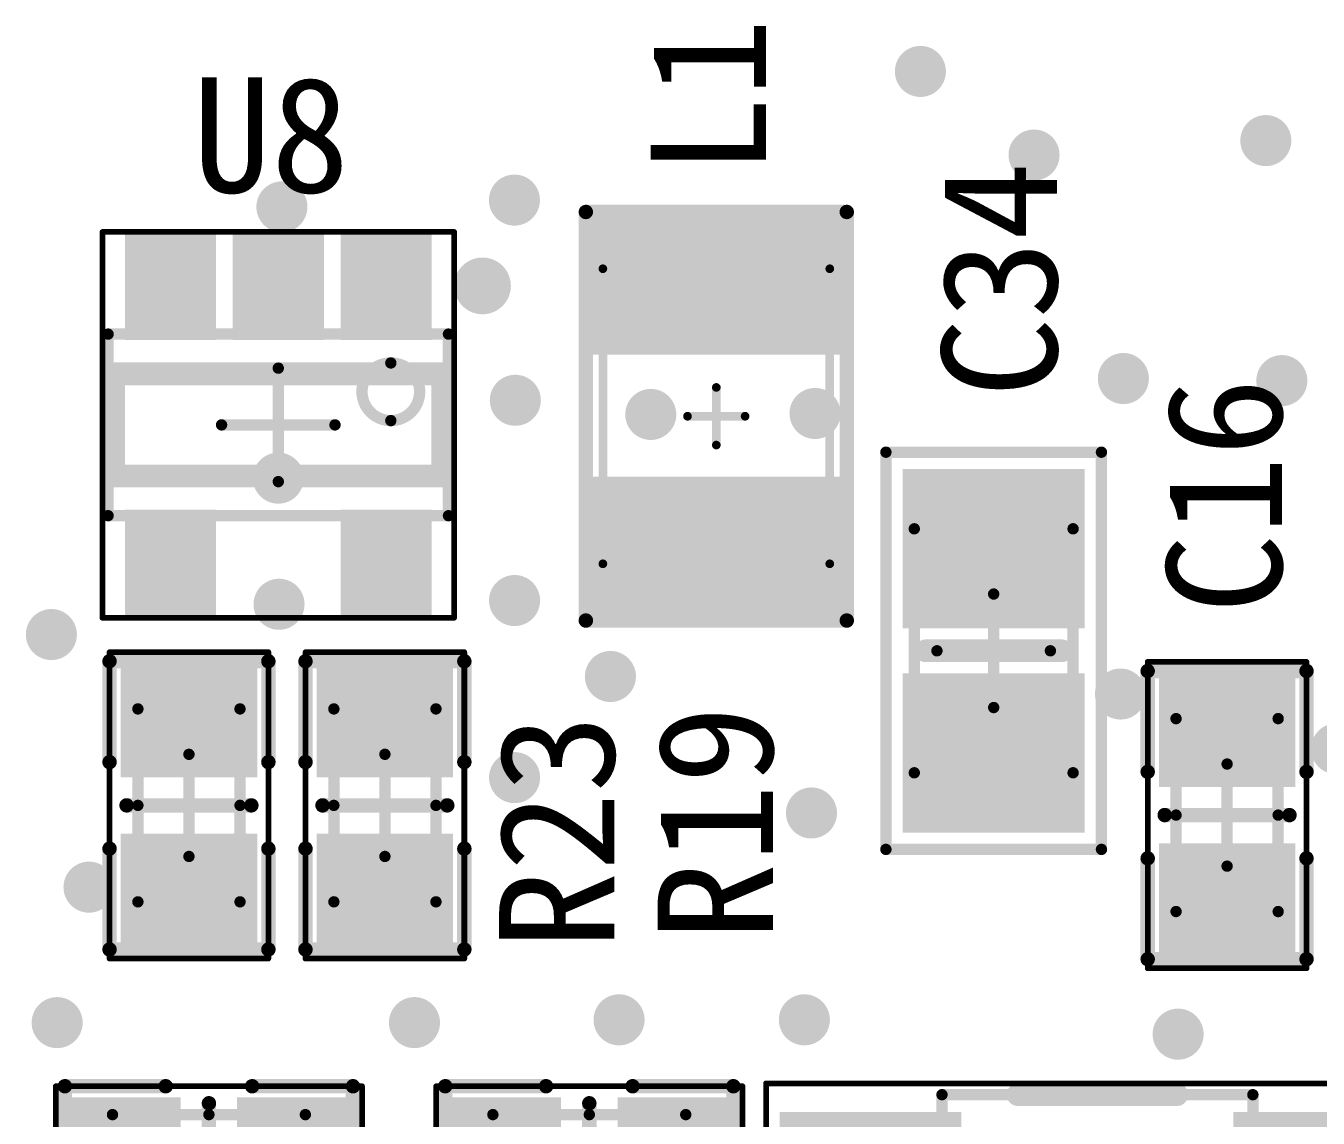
# Model space of a CAD drawing. Extents: x 75 to 173, y 40 to 188.
# Drawn here: x 114.38 to 125.77, y 88.85 to 98.47 of the extents above; entities that cross this region are included whole.
import ezdxf

# ---------------------------------------------------------------- set-up
doc = ezdxf.new("R2010")
doc.units = 0
doc.header["$MEASUREMENT"] = 0
doc.layers.get('0').update_dxf_attribs({"linetype": 'CONTINUOUS'})
for name, color, linetype in [('DRILLDRAWING', 1, 'CONTINUOUS'), ('MECHANICAL13', 56, 'CONTINUOUS'), ('MECHANICAL15', 56, 'CONTINUOUS'), ('MULTILAYER', 9, 'CONTINUOUS'), ('TOPOVERLAY', 2, 'CONTINUOUS'), ('TOPPASTE', 8, 'CONTINUOUS'), ('TOPSOLDER', 216, 'CONTINUOUS')]:
    doc.layers.add(name, color=color, linetype=linetype)

# ---------------------------------------------------------------- blocks, each defined once
blk = doc.blocks.new('SOT_23_5PIN_8')
at = {"layer": 'MECHANICAL13', "const_width": 0.1}
for points in [[(-0.79992, -1.500104), (-0.79992, 1.499918)], [(0.800082, 1.499918), (-0.79992, 1.499918)], [(0.800082, -1.500104), (0.800082, 1.499918)], [(0.800082, -1.500104), (-0.79992, -1.500104)]]:
    blk.add_lwpolyline(points, dxfattribs=at)
at = {"layer": 'MECHANICAL13'}
for points, const_width in [([(-0.824918, 1.499918, 1), (-0.774921, 1.499918, 1)], 0.05), ([(-0.824918, 1.499918, 1), (-0.774921, 1.499918, 1)], 0.05), ([(0.775084, 1.499918, 1), (0.825081, 1.499918, 1)], 0.05), ([(0.775084, 1.499918, 1), (0.825081, 1.499918, 1)], 0.05), ([(-0.03792, 0.991918, 1), (-0.54592, 0.991918, 1)], 0.1), ([(-0.570918, 0.991918, 1), (-0.520921, 0.991918, 1)], 0.05), ([(-0.062918, 0.991918, 1), (-0.012921, 0.991918, 1)], 0.05), ([(-0.824918, -1.500104, 1), (-0.774921, -1.500104, 1)], 0.05), ([(-0.824918, -1.500104, 1), (-0.774921, -1.500104, 1)], 0.05), ([(0.775084, -1.500104, 1), (0.825081, -1.500104, 1)], 0.05), ([(0.775084, -1.500104, 1), (0.825081, -1.500104, 1)], 0.05)]:
    blk.add_lwpolyline(points, format="xyb", close=True, dxfattribs=dict(at, const_width=const_width))
at = {"layer": 'MECHANICAL15'}
for points, const_width in [([(1.700002, 1.549999), (-1.699999, 1.549999)], 0.05), ([(-1.699999, -1.549999), (-1.699999, 1.549999)], 0.05), ([(1.700002, -1.549999), (1.700002, 1.549999)], 0.05), ([(0, -0.499999), (0, 0.500002)], 0.1), ([(0.500002, 0), (-0.499999, 0)], 0.1), ([(1.700002, -1.549999), (-1.699999, -1.549999)], 0.05)]:
    blk.add_lwpolyline(points, dxfattribs=dict(at, const_width=const_width))
for points, const_width in [([(-1.712498, 1.549999, 1), (-1.6875, 1.549999, 1)], 0.024999), ([(-1.712498, 1.549999, 1), (-1.6875, 1.549999, 1)], 0.024999), ([(1.687502, 1.549999, 1), (1.712501, 1.549999, 1)], 0.024999), ([(1.687502, 1.549999, 1), (1.712501, 1.549999, 1)], 0.024999), ([(-0.024999, 0.500002, 1), (0.024999, 0.500002, 1)], 0.05), ([(-0.524998, 0, 1), (-0.475, 0, 1)], 0.05), ([(0.475003, 0, 1), (0.525, 0, 1)], 0.05), ([(-0.024999, -0.499999, 1), (0.024999, -0.499999, 1)], 0.05), ([(-1.712498, -1.549999, 1), (-1.6875, -1.549999, 1)], 0.024999), ([(-1.712498, -1.549999, 1), (-1.6875, -1.549999, 1)], 0.024999), ([(1.687502, -1.549999, 1), (1.712501, -1.549999, 1)], 0.024999), ([(1.687502, -1.549999, 1), (1.712501, -1.549999, 1)], 0.024999)]:
    blk.add_lwpolyline(points, format="xyb", close=True, dxfattribs=dict(at, const_width=const_width))
at = {"layer": 'TOPOVERLAY'}
for points, const_width in [([(-1.099998, 1.800001, 1), (-1.35, 1.800001, 1)], 0.249999), ([(-1.412499, 1.800001, 1), (-1.287501, 1.800001, 1)], 0.124998), ([(-1.162497, 1.800001, 1), (-1.037499, 1.800001, 1)], 0.124998), ([(-0.499999, 1.45, 1), (-0.399999, 1.45, 1)], 0.1), ([(-0.499999, 1.45, 1), (-0.399999, 1.45, 1)], 0.1), ([(0.400002, 1.45, 1), (0.500002, 1.45, 1)], 0.1), ([(0.400002, 1.45, 1), (0.500002, 1.45, 1)], 0.1), ([(-0.499999, -1.45, 1), (-0.399999, -1.45, 1)], 0.1), ([(-0.499999, -1.45, 1), (-0.399999, -1.45, 1)], 0.1), ([(0.400002, -1.45, 1), (0.500002, -1.45, 1)], 0.1), ([(0.400002, -1.45, 1), (0.500002, -1.45, 1)], 0.1)]:
    blk.add_lwpolyline(points, format="xyb", close=True, dxfattribs=dict(at, const_width=const_width))
at = {"layer": 'TOPOVERLAY', "const_width": 0.2}
for points in [[(-0.449999, -1.45), (-0.449999, 1.45)], [(0.450002, 1.45), (-0.449999, 1.45)], [(0.450002, -1.45), (0.450002, 1.45)], [(0.450002, -1.45), (-0.449999, -1.45)]]:
    blk.add_lwpolyline(points, dxfattribs=at)
at = {"layer": 'TOPPASTE'}
for points in [[(-0.849998, 0.650001), (-0.849998, 1.25), (-1.599999, 0.650001), (-1.599999, 1.25)], [(1.600002, 0.650001), (1.600002, 1.25), (0.850001, 0.650001), (0.850001, 1.25)], [(-0.849998, -0.299999), (-0.849998, 0.299999), (-1.599999, -0.299999), (-1.599999, 0.299999)], [(-0.849998, -1.249997), (-0.849998, -0.649999), (-1.599999, -1.249997), (-1.599999, -0.649999)], [(1.600002, -1.249997), (1.600002, -0.649999), (0.850001, -1.249997), (0.850001, -0.649999)]]:
    blk.add_solid(points, dxfattribs=at)
at = {"layer": 'TOPSOLDER'}
for points in [[(-0.748398, 0.548401), (-0.748398, 1.3516), (-1.701599, 0.548401), (-1.701599, 1.3516)], [(1.701602, 0.548401), (1.701602, 1.3516), (0.748401, 0.548401), (0.748401, 1.3516)], [(-0.748398, -0.401599), (-0.748398, 0.401599), (-1.701599, -0.401599), (-1.701599, 0.401599)], [(-0.748398, -1.351598), (-0.748398, -0.548399), (-1.701599, -1.351598), (-1.701599, -0.548399)], [(1.701602, -1.351598), (1.701602, -0.548399), (0.748401, -1.351598), (0.748401, -0.548399)]]:
    blk.add_solid(points, dxfattribs=at)
blk = doc.blocks.new('R0603_10')
at = {"layer": 'MECHANICAL13', "const_width": 0.1}
for points in [[(0.849998, 0.449999), (-0.850001, 0.449999)], [(-0.850001, -0.450002), (-0.850001, 0.449999)], [(0.849998, -0.450002), (0.849998, 0.449999)], [(0.849998, -0.450002), (-0.850001, -0.450002)]]:
    blk.add_lwpolyline(points, dxfattribs=at)
at = {"layer": 'MECHANICAL13', "const_width": 0.05}
for points in [[(-0.875, 0.449999, 1), (-0.825002, 0.449999, 1)], [(-0.875, 0.449999, 1), (-0.825002, 0.449999, 1)], [(0.825, 0.449999, 1), (0.874997, 0.449999, 1)], [(0.825, 0.449999, 1), (0.874997, 0.449999, 1)], [(-0.875, -0.450002, 1), (-0.825002, -0.450002, 1)], [(-0.875, -0.450002, 1), (-0.825002, -0.450002, 1)], [(0.825, -0.450002, 1), (0.874997, -0.450002, 1)], [(0.825, -0.450002, 1), (0.874997, -0.450002, 1)]]:
    blk.add_lwpolyline(points, format="xyb", close=True, dxfattribs=at)
at = {"layer": 'MECHANICAL15'}
for points, const_width in [([(-1.35, -0.700001), (-1.35, 0.700001)], 0.05), ([(1.35, 0.700001), (-1.35, 0.700001)], 0.05), ([(1.35, -0.700001), (1.35, 0.700001)], 0.05), ([(0, -0.450002), (0, 0.449999)], 0.1), ([(0.449999, 0), (-0.450002, 0)], 0.1), ([(1.35, -0.700001), (-1.35, -0.700001)], 0.05)]:
    blk.add_lwpolyline(points, dxfattribs=dict(at, const_width=const_width))
for points, const_width in [([(-1.362499, 0.700001, 1), (-1.3375, 0.700001, 1)], 0.024999), ([(-1.362499, 0.700001, 1), (-1.3375, 0.700001, 1)], 0.024999), ([(1.3375, 0.700001, 1), (1.362499, 0.700001, 1)], 0.024999), ([(1.3375, 0.700001, 1), (1.362499, 0.700001, 1)], 0.024999), ([(-0.024999, 0.449999, 1), (0.024999, 0.449999, 1)], 0.05), ([(-0.475, 0, 1), (-0.425003, 0, 1)], 0.05), ([(0.425, 0, 1), (0.474998, 0, 1)], 0.05), ([(-0.024999, -0.450002, 1), (0.024999, -0.450002, 1)], 0.05), ([(-1.362499, -0.700001, 1), (-1.3375, -0.700001, 1)], 0.024999), ([(-1.362499, -0.700001, 1), (-1.3375, -0.700001, 1)], 0.024999), ([(1.3375, -0.700001, 1), (1.362499, -0.700001, 1)], 0.024999), ([(1.3375, -0.700001, 1), (1.362499, -0.700001, 1)], 0.024999)]:
    blk.add_lwpolyline(points, format="xyb", close=True, dxfattribs=dict(at, const_width=const_width))
at = {"layer": 'TOPOVERLAY', "const_width": 0.127}
for points in [[(-0.381, 0.700001), (-1.27, 0.700001)], [(-1.27, -0.700001), (-1.27, 0.700001)], [(1.27, 0.700001), (0.381, 0.700001)], [(1.27, -0.700001), (1.27, 0.700001)], [(0, -0.549999), (0, 0.549999)], [(-0.381, -0.700001), (-1.27, -0.700001)], [(1.27, -0.700001), (0.381, -0.700001)]]:
    blk.add_lwpolyline(points, dxfattribs=at)
at = {"layer": 'TOPOVERLAY', "const_width": 0.0635}
for points in [[(-1.30175, 0.700001, 1), (-1.23825, 0.700001, 1)], [(-1.30175, 0.700001, 1), (-1.23825, 0.700001, 1)], [(-0.41275, 0.700001, 1), (-0.34925, 0.700001, 1)], [(0.34925, 0.700001, 1), (0.41275, 0.700001, 1)], [(1.23825, 0.700001, 1), (1.30175, 0.700001, 1)], [(1.23825, 0.700001, 1), (1.30175, 0.700001, 1)], [(-0.03175, 0.549999, 1), (0.03175, 0.549999, 1)], [(-0.03175, -0.549999, 1), (0.03175, -0.549999, 1)], [(-1.30175, -0.700001, 1), (-1.23825, -0.700001, 1)], [(-1.30175, -0.700001, 1), (-1.23825, -0.700001, 1)], [(-0.41275, -0.700001, 1), (-0.34925, -0.700001, 1)], [(0.34925, -0.700001, 1), (0.41275, -0.700001, 1)], [(1.23825, -0.700001, 1), (1.30175, -0.700001, 1)], [(1.23825, -0.700001, 1), (1.30175, -0.700001, 1)]]:
    blk.add_lwpolyline(points, format="xyb", close=True, dxfattribs=at)
at = {"layer": 'TOPPASTE'}
for points in [[(-0.350002, -0.499999), (-0.350002, 0.499999), (-1.15, -0.499999), (-1.15, 0.499999)], [(1.149998, -0.499999), (1.149998, 0.499999), (0.349999, -0.499999), (0.349999, 0.499999)]]:
    blk.add_solid(points, dxfattribs=at)
at = {"layer": 'TOPSOLDER'}
for points in [[(-0.248402, -0.601599), (-0.248402, 0.601599), (-1.2516, -0.601599), (-1.2516, 0.601599)], [(1.251598, -0.601599), (1.251598, 0.601599), (0.248399, -0.601599), (0.248399, 0.601599)]]:
    blk.add_solid(points, dxfattribs=at)
blk = doc.blocks.new('R0603_11')
at = {"layer": 'MECHANICAL13', "const_width": 0.1}
for points in [[(-0.850001, 0.449999), (0.849998, 0.449999)], [(-0.850001, 0.449999), (-0.850001, -0.450002)], [(0.849998, 0.449999), (0.849998, -0.450002)], [(-0.850001, -0.450002), (0.849998, -0.450002)]]:
    blk.add_lwpolyline(points, dxfattribs=at)
at = {"layer": 'MECHANICAL13', "const_width": 0.05}
for points in [[(-0.875, 0.449999, 1), (-0.825002, 0.449999, 1)], [(-0.875, 0.449999, 1), (-0.825002, 0.449999, 1)], [(0.825, 0.449999, 1), (0.874997, 0.449999, 1)], [(0.825, 0.449999, 1), (0.874997, 0.449999, 1)], [(-0.875, -0.450002, 1), (-0.825002, -0.450002, 1)], [(-0.875, -0.450002, 1), (-0.825002, -0.450002, 1)], [(0.825, -0.450002, 1), (0.874997, -0.450002, 1)], [(0.825, -0.450002, 1), (0.874997, -0.450002, 1)]]:
    blk.add_lwpolyline(points, format="xyb", close=True, dxfattribs=at)
at = {"layer": 'MECHANICAL15'}
for points, const_width in [([(-1.35, 0.700001), (-1.35, -0.700001)], 0.05), ([(-1.35, 0.700001), (1.35, 0.700001)], 0.05), ([(1.35, 0.700001), (1.35, -0.700001)], 0.05), ([(0, 0.449999), (0, -0.450002)], 0.1), ([(-0.450002, 0), (0.449999, 0)], 0.1), ([(-1.35, -0.700001), (1.35, -0.700001)], 0.05)]:
    blk.add_lwpolyline(points, dxfattribs=dict(at, const_width=const_width))
for points, const_width in [([(-1.362499, 0.700001, 1), (-1.3375, 0.700001, 1)], 0.024999), ([(-1.362499, 0.700001, 1), (-1.3375, 0.700001, 1)], 0.024999), ([(1.3375, 0.700001, 1), (1.362499, 0.700001, 1)], 0.024999), ([(1.3375, 0.700001, 1), (1.362499, 0.700001, 1)], 0.024999), ([(-0.024999, 0.449999, 1), (0.024999, 0.449999, 1)], 0.05), ([(-0.475, 0, 1), (-0.425003, 0, 1)], 0.05), ([(0.425, 0, 1), (0.474998, 0, 1)], 0.05), ([(-0.024999, -0.450002, 1), (0.024999, -0.450002, 1)], 0.05), ([(-1.362499, -0.700001, 1), (-1.3375, -0.700001, 1)], 0.024999), ([(-1.362499, -0.700001, 1), (-1.3375, -0.700001, 1)], 0.024999), ([(1.3375, -0.700001, 1), (1.362499, -0.700001, 1)], 0.024999), ([(1.3375, -0.700001, 1), (1.362499, -0.700001, 1)], 0.024999)]:
    blk.add_lwpolyline(points, format="xyb", close=True, dxfattribs=dict(at, const_width=const_width))
at = {"layer": 'TOPOVERLAY', "const_width": 0.127}
for points in [[(-1.27, 0.700001), (-0.381, 0.700001)], [(-1.27, 0.700001), (-1.27, -0.700001)], [(0.381, 0.700001), (1.27, 0.700001)], [(1.27, 0.700001), (1.27, -0.700001)], [(0, 0.549999), (0, -0.549999)], [(-1.27, -0.700001), (-0.381, -0.700001)], [(0.381, -0.700001), (1.27, -0.700001)]]:
    blk.add_lwpolyline(points, dxfattribs=at)
at = {"layer": 'TOPOVERLAY', "const_width": 0.0635}
for points in [[(-1.30175, 0.700001, 1), (-1.23825, 0.700001, 1)], [(-1.30175, 0.700001, 1), (-1.23825, 0.700001, 1)], [(-0.41275, 0.700001, 1), (-0.34925, 0.700001, 1)], [(0.34925, 0.700001, 1), (0.41275, 0.700001, 1)], [(1.23825, 0.700001, 1), (1.30175, 0.700001, 1)], [(1.23825, 0.700001, 1), (1.30175, 0.700001, 1)], [(-0.03175, 0.549999, 1), (0.03175, 0.549999, 1)], [(-0.03175, -0.549999, 1), (0.03175, -0.549999, 1)], [(-1.30175, -0.700001, 1), (-1.23825, -0.700001, 1)], [(-1.30175, -0.700001, 1), (-1.23825, -0.700001, 1)], [(-0.41275, -0.700001, 1), (-0.34925, -0.700001, 1)], [(0.34925, -0.700001, 1), (0.41275, -0.700001, 1)], [(1.23825, -0.700001, 1), (1.30175, -0.700001, 1)], [(1.23825, -0.700001, 1), (1.30175, -0.700001, 1)]]:
    blk.add_lwpolyline(points, format="xyb", close=True, dxfattribs=at)
at = {"layer": 'TOPPASTE'}
for points in [[(-0.350002, -0.499999), (-0.350002, 0.499999), (-1.15, -0.499999), (-1.15, 0.499999)], [(1.149998, -0.499999), (1.149998, 0.499999), (0.349999, -0.499999), (0.349999, 0.499999)]]:
    blk.add_solid(points, dxfattribs=at)
at = {"layer": 'TOPSOLDER'}
for points in [[(-0.248402, -0.601599), (-0.248402, 0.601599), (-1.2516, -0.601599), (-1.2516, 0.601599)], [(1.251598, -0.601599), (1.251598, 0.601599), (0.248399, -0.601599), (0.248399, 0.601599)]]:
    blk.add_solid(points, dxfattribs=at)
blk = doc.blocks.new('LQM2HP_13')
at = {"layer": 'MECHANICAL13', "const_width": 0.0762}
for points in [[(1.300155, 1.000069), (-1.29983, 1.000069)], [(-1.29983, -0.999907), (-1.29983, 1.000069)], [(1.300155, -0.999907), (1.300155, 1.000069)], [(1.300155, -0.999907), (-1.29983, -0.999907)]]:
    blk.add_lwpolyline(points, dxfattribs=at)
at = {"layer": 'MECHANICAL13', "const_width": 0.0381}
for points in [[(-1.31888, 1.000069, 1), (-1.28078, 1.000069, 1)], [(-1.31888, 1.000069, 1), (-1.28078, 1.000069, 1)], [(1.281105, 1.000069, 1), (1.319205, 1.000069, 1)], [(1.281105, 1.000069, 1), (1.319205, 1.000069, 1)], [(-1.31888, -0.999907, 1), (-1.28078, -0.999907, 1)], [(-1.31888, -0.999907, 1), (-1.28078, -0.999907, 1)], [(1.281105, -0.999907, 1), (1.319205, -0.999907, 1)], [(1.281105, -0.999907, 1), (1.319205, -0.999907, 1)]]:
    blk.add_lwpolyline(points, format="xyb", close=True, dxfattribs=at)
at = {"layer": 'MECHANICAL15', "const_width": 0.0762}
for points in [[(1.799999, 1.15), (-1.799999, 1.15)], [(-1.799999, -1.15), (-1.799999, 1.15)], [(1.799999, -1.15), (1.799999, 1.15)], [(0, -0.254), (0, 0.254)], [(0.254, 0), (-0.254, 0)], [(1.799999, -1.15), (-1.799999, -1.15)]]:
    blk.add_lwpolyline(points, dxfattribs=at)
at = {"layer": 'MECHANICAL15', "const_width": 0.0381}
for points in [[(-1.819049, 1.15, 1), (-1.780949, 1.15, 1)], [(-1.819049, 1.15, 1), (-1.780949, 1.15, 1)], [(1.780949, 1.15, 1), (1.819049, 1.15, 1)], [(1.780949, 1.15, 1), (1.819049, 1.15, 1)], [(-0.01905, 0.254, 1), (0.01905, 0.254, 1)], [(-0.27305, 0, 1), (-0.23495, 0, 1)], [(0.23495, 0, 1), (0.27305, 0, 1)], [(-0.01905, -0.254, 1), (0.01905, -0.254, 1)], [(-1.819049, -1.15, 1), (-1.780949, -1.15, 1)], [(-1.819049, -1.15, 1), (-1.780949, -1.15, 1)], [(1.780949, -1.15, 1), (1.819049, -1.15, 1)], [(1.780949, -1.15, 1), (1.819049, -1.15, 1)]]:
    blk.add_lwpolyline(points, format="xyb", close=True, dxfattribs=at)
at = {"layer": 'TOPOVERLAY', "const_width": 0.127}
for points in [[(-1.799999, -1.15), (-1.799999, 1.15)], [(1.799999, 1.15), (-1.799999, 1.15)], [(1.799999, -1.15), (1.799999, 1.15)], [(1.799999, -1.15), (-1.799999, -1.15)]]:
    blk.add_lwpolyline(points, dxfattribs=at)
at = {"layer": 'TOPOVERLAY', "const_width": 0.0635}
for points in [[(-1.831749, 1.15, 1), (-1.768249, 1.15, 1)], [(-1.831749, 1.15, 1), (-1.768249, 1.15, 1)], [(1.768249, 1.15, 1), (1.831749, 1.15, 1)], [(1.768249, 1.15, 1), (1.831749, 1.15, 1)], [(-1.831749, -1.15, 1), (-1.768249, -1.15, 1)], [(-1.831749, -1.15, 1), (-1.768249, -1.15, 1)], [(1.768249, -1.15, 1), (1.831749, -1.15, 1)], [(1.768249, -1.15, 1), (1.831749, -1.15, 1)]]:
    blk.add_lwpolyline(points, format="xyb", close=True, dxfattribs=at)
at = {"layer": 'TOPPASTE'}
for points in [[(-0.643001, 1.000001), (-1.642999, 1.000001), (-0.643001, -1.000001), (-1.642999, -1.000001)], [(1.651, 1.000001), (0.635, 1.000001), (1.651, -1.000001), (0.635, -1.000001)]]:
    blk.add_solid(points, dxfattribs=at)
at = {"layer": 'TOPSOLDER'}
for points in [[(-0.541401, 1.101601), (-1.744599, 1.101601), (-0.541401, -1.101601), (-1.744599, -1.101601)], [(1.7526, 1.101601), (0.5334, 1.101601), (1.7526, -1.101601), (0.5334, -1.101601)]]:
    blk.add_solid(points, dxfattribs=at)
blk = doc.blocks.new('C0805_16')
at = {"layer": 'MECHANICAL13', "const_width": 0.1}
for points in [[(1.075002, 0.700004), (-1.074999, 0.700004)], [(-1.074999, -0.699996), (-1.074999, 0.700004)], [(1.075002, -0.699996), (1.075002, 0.700004)], [(1.075002, -0.699996), (-1.074999, -0.699996)]]:
    blk.add_lwpolyline(points, dxfattribs=at)
at = {"layer": 'MECHANICAL13', "const_width": 0.05}
for points in [[(-1.099998, 0.700004, 1), (-1.05, 0.700004, 1)], [(-1.099998, 0.700004, 1), (-1.05, 0.700004, 1)], [(1.050003, 0.700004, 1), (1.1, 0.700004, 1)], [(1.050003, 0.700004, 1), (1.1, 0.700004, 1)], [(-1.099998, -0.699996, 1), (-1.05, -0.699996, 1)], [(-1.099998, -0.699996, 1), (-1.05, -0.699996, 1)], [(1.050003, -0.699996, 1), (1.1, -0.699996, 1)], [(1.050003, -0.699996, 1), (1.1, -0.699996, 1)]]:
    blk.add_lwpolyline(points, format="xyb", close=True, dxfattribs=at)
at = {"layer": 'MECHANICAL15', "const_width": 0.1}
for points in [[(1.750002, 0.950003), (-1.749999, 0.950003)], [(-1.749999, -0.949996), (-1.749999, 0.950003)], [(1.750002, -0.949996), (1.750002, 0.950003)], [(0.000003, -0.499996), (0.000003, 0.500004)], [(0.500002, 0.000003), (-0.499999, 0.000003)], [(1.750002, -0.949996), (-1.749999, -0.949996)]]:
    blk.add_lwpolyline(points, dxfattribs=at)
at = {"layer": 'MECHANICAL15', "const_width": 0.05}
for points in [[(-1.774998, 0.950003, 1), (-1.725, 0.950003, 1)], [(-1.774998, 0.950003, 1), (-1.725, 0.950003, 1)], [(1.725003, 0.950003, 1), (1.775, 0.950003, 1)], [(1.725003, 0.950003, 1), (1.775, 0.950003, 1)], [(-0.024996, 0.500004, 1), (0.025001, 0.500004, 1)], [(-0.524998, 0.000003, 1), (-0.475, 0.000003, 1)], [(0.475003, 0.000003, 1), (0.525, 0.000003, 1)], [(-0.024996, -0.499996, 1), (0.025001, -0.499996, 1)], [(-1.774998, -0.949996, 1), (-1.725, -0.949996, 1)], [(-1.774998, -0.949996, 1), (-1.725, -0.949996, 1)], [(1.725003, -0.949996, 1), (1.775, -0.949996, 1)], [(1.725003, -0.949996, 1), (1.775, -0.949996, 1)]]:
    blk.add_lwpolyline(points, format="xyb", close=True, dxfattribs=at)
at = {"layer": 'TOPOVERLAY', "const_width": 0.2}
blk.add_lwpolyline([(0, -0.599999), (0, 0.599999)], dxfattribs=at)
at = {"layer": 'TOPOVERLAY', "const_width": 0.1}
for points in [[(-0.05, 0.599999, 1), (0.05, 0.599999, 1)], [(-0.05, -0.599999, 1), (0.05, -0.599999, 1)]]:
    blk.add_lwpolyline(points, format="xyb", close=True, dxfattribs=at)
at = {"layer": 'TOPPASTE'}
for points in [[(-0.299999, -0.699996), (-0.299999, 0.700001), (-1.499997, -0.699996), (-1.499997, 0.700001)], [(1.5, -0.699996), (1.5, 0.700001), (0.300002, -0.699996), (0.300002, 0.700001)]]:
    blk.add_solid(points, dxfattribs=at)
at = {"layer": 'TOPSOLDER'}
for points in [[(-0.198399, -0.801596), (-0.198399, 0.801601), (-1.601597, -0.801596), (-1.601597, 0.801601)], [(1.6016, -0.801596), (1.6016, 0.801601), (0.198402, -0.801596), (0.198402, 0.801601)]]:
    blk.add_solid(points, dxfattribs=at)
blk = doc.blocks.new('C0603_29')
at = {"layer": 'MECHANICAL13', "const_width": 0.1}
for points in [[(-0.850001, -0.450002), (-0.850001, 0.449999)], [(0.849998, 0.449999), (-0.850001, 0.449999)], [(0.849998, -0.450002), (0.849998, 0.449999)], [(0.849998, -0.450002), (-0.850001, -0.450002)]]:
    blk.add_lwpolyline(points, dxfattribs=at)
at = {"layer": 'MECHANICAL13', "const_width": 0.05}
for points in [[(-0.875, 0.449999, 1), (-0.825002, 0.449999, 1)], [(-0.875, 0.449999, 1), (-0.825002, 0.449999, 1)], [(0.825, 0.449999, 1), (0.874997, 0.449999, 1)], [(0.825, 0.449999, 1), (0.874997, 0.449999, 1)], [(-0.875, -0.450002, 1), (-0.825002, -0.450002, 1)], [(-0.875, -0.450002, 1), (-0.825002, -0.450002, 1)], [(0.825, -0.450002, 1), (0.874997, -0.450002, 1)], [(0.825, -0.450002, 1), (0.874997, -0.450002, 1)]]:
    blk.add_lwpolyline(points, format="xyb", close=True, dxfattribs=at)
at = {"layer": 'MECHANICAL15'}
for points, const_width in [([(1.35, 0.700001), (-1.35, 0.700001)], 0.05), ([(-1.35, -0.700001), (-1.35, 0.700001)], 0.05), ([(1.35, -0.700001), (1.35, 0.700001)], 0.05), ([(0, -0.450002), (0, 0.449999)], 0.1), ([(0.449999, 0), (-0.450002, 0)], 0.1), ([(1.35, -0.700001), (-1.35, -0.700001)], 0.05)]:
    blk.add_lwpolyline(points, dxfattribs=dict(at, const_width=const_width))
for points, const_width in [([(-1.362499, 0.700001, 1), (-1.3375, 0.700001, 1)], 0.024999), ([(-1.362499, 0.700001, 1), (-1.3375, 0.700001, 1)], 0.024999), ([(1.3375, 0.700001, 1), (1.362499, 0.700001, 1)], 0.024999), ([(1.3375, 0.700001, 1), (1.362499, 0.700001, 1)], 0.024999), ([(-0.024999, 0.449999, 1), (0.024999, 0.449999, 1)], 0.05), ([(-0.475, 0, 1), (-0.425003, 0, 1)], 0.05), ([(0.425, 0, 1), (0.474998, 0, 1)], 0.05), ([(-0.024999, -0.450002, 1), (0.024999, -0.450002, 1)], 0.05), ([(-1.362499, -0.700001, 1), (-1.3375, -0.700001, 1)], 0.024999), ([(-1.362499, -0.700001, 1), (-1.3375, -0.700001, 1)], 0.024999), ([(1.3375, -0.700001, 1), (1.362499, -0.700001, 1)], 0.024999), ([(1.3375, -0.700001, 1), (1.362499, -0.700001, 1)], 0.024999)]:
    blk.add_lwpolyline(points, format="xyb", close=True, dxfattribs=dict(at, const_width=const_width))
at = {"layer": 'TOPOVERLAY', "const_width": 0.127}
for points in [[(-1.27, -0.700001), (-1.27, 0.700001)], [(-0.381, 0.700001), (-1.27, 0.700001)], [(1.27, 0.700001), (0.381, 0.700001)], [(1.27, -0.700001), (1.27, 0.700001)], [(0, -0.549999), (0, 0.549999)], [(-0.381, -0.700001), (-1.27, -0.700001)], [(1.27, -0.700001), (0.381, -0.700001)]]:
    blk.add_lwpolyline(points, dxfattribs=at)
at = {"layer": 'TOPOVERLAY', "const_width": 0.0635}
for points in [[(-1.30175, 0.700001, 1), (-1.23825, 0.700001, 1)], [(-1.30175, 0.700001, 1), (-1.23825, 0.700001, 1)], [(-0.41275, 0.700001, 1), (-0.34925, 0.700001, 1)], [(0.34925, 0.700001, 1), (0.41275, 0.700001, 1)], [(1.23825, 0.700001, 1), (1.30175, 0.700001, 1)], [(1.23825, 0.700001, 1), (1.30175, 0.700001, 1)], [(-0.03175, 0.549999, 1), (0.03175, 0.549999, 1)], [(-0.03175, -0.549999, 1), (0.03175, -0.549999, 1)], [(-1.30175, -0.700001, 1), (-1.23825, -0.700001, 1)], [(-1.30175, -0.700001, 1), (-1.23825, -0.700001, 1)], [(-0.41275, -0.700001, 1), (-0.34925, -0.700001, 1)], [(0.34925, -0.700001, 1), (0.41275, -0.700001, 1)], [(1.23825, -0.700001, 1), (1.30175, -0.700001, 1)], [(1.23825, -0.700001, 1), (1.30175, -0.700001, 1)]]:
    blk.add_lwpolyline(points, format="xyb", close=True, dxfattribs=at)
at = {"layer": 'TOPPASTE'}
for points in [[(-0.350002, -0.499999), (-0.350002, 0.499999), (-1.15, -0.499999), (-1.15, 0.499999)], [(1.149998, -0.499999), (1.149998, 0.499999), (0.349999, -0.499999), (0.349999, 0.499999)]]:
    blk.add_solid(points, dxfattribs=at)
at = {"layer": 'TOPSOLDER'}
for points in [[(-0.248402, -0.601599), (-0.248402, 0.601599), (-1.2516, -0.601599), (-1.2516, 0.601599)], [(1.251598, -0.601599), (1.251598, 0.601599), (0.248399, -0.601599), (0.248399, 0.601599)]]:
    blk.add_solid(points, dxfattribs=at)
blk = doc.blocks.new('ETC1_1_13_38')
at = {"layer": 'MECHANICAL13', "const_width": 0.1}
for points in [[(-1.37, 1.905), (1.37, 1.905)], [(-1.37, -1.905), (-1.37, 1.905)], [(1.37, -1.905), (1.37, 1.905)], [(-1.37, -1.905), (1.37, -1.905)]]:
    blk.add_lwpolyline(points, dxfattribs=at)
at = {"layer": 'MECHANICAL13', "const_width": 0.05}
for points in [[(-1.394998, 1.905, 1), (-1.345001, 1.905, 1)], [(-1.394998, 1.905, 1), (-1.345001, 1.905, 1)], [(1.345001, 1.905, 1), (1.394998, 1.905, 1)], [(1.345001, 1.905, 1), (1.394998, 1.905, 1)], [(-1.394998, -1.905, 1), (-1.345001, -1.905, 1)], [(-1.394998, -1.905, 1), (-1.345001, -1.905, 1)], [(1.345001, -1.905, 1), (1.394998, -1.905, 1)], [(1.345001, -1.905, 1), (1.394998, -1.905, 1)]]:
    blk.add_lwpolyline(points, format="xyb", close=True, dxfattribs=at)
at = {"layer": 'MECHANICAL15'}
for points, const_width in [([(-2.921, 2.005), (2.921, 2.005)], 0.05), ([(-2.921, -2.005), (-2.921, 2.005)], 0.05), ([(2.921, -2.005), (2.921, 2.005)], 0.05), ([(0.000003, -0.500002), (0.000003, 0.499999)], 0.1), ([(-0.499996, -0.000003), (0.500004, -0.000003)], 0.1), ([(-2.921, -2.005), (2.921, -2.005)], 0.05)]:
    blk.add_lwpolyline(points, dxfattribs=dict(at, const_width=const_width))
for points, const_width in [([(-2.933499, 2.005, 1), (-2.908501, 2.005, 1)], 0.024999), ([(-2.933499, 2.005, 1), (-2.908501, 2.005, 1)], 0.024999), ([(2.908501, 2.005, 1), (2.933499, 2.005, 1)], 0.024999), ([(2.908501, 2.005, 1), (2.933499, 2.005, 1)], 0.024999), ([(-0.024996, 0.499999, 1), (0.025001, 0.499999, 1)], 0.05), ([(-0.524995, -0.000003, 1), (-0.474998, -0.000003, 1)], 0.05), ([(0.475005, -0.000003, 1), (0.525003, -0.000003, 1)], 0.05), ([(-0.024996, -0.500002, 1), (0.025001, -0.500002, 1)], 0.05), ([(-2.933499, -2.005, 1), (-2.908501, -2.005, 1)], 0.024999), ([(-2.933499, -2.005, 1), (-2.908501, -2.005, 1)], 0.024999), ([(2.908501, -2.005, 1), (2.933499, -2.005, 1)], 0.024999), ([(2.908501, -2.005, 1), (2.933499, -2.005, 1)], 0.024999)]:
    blk.add_lwpolyline(points, format="xyb", close=True, dxfattribs=dict(at, const_width=const_width))
at = {"layer": 'TOPOVERLAY', "const_width": 0.2}
for points in [[(-0.699999, 1.905), (0.700004, 1.905)], [(-0.699999, -1.905), (0.700004, -1.905)]]:
    blk.add_lwpolyline(points, dxfattribs=at)
at = {"layer": 'TOPOVERLAY', "const_width": 0.1}
for points in [[(-0.749999, 1.905, 1), (-0.649999, 1.905, 1)], [(0.650004, 1.905, 1), (0.750004, 1.905, 1)], [(-0.749999, -1.905, 1), (-0.649999, -1.905, 1)], [(0.650004, -1.905, 1), (0.750004, -1.905, 1)]]:
    blk.add_lwpolyline(points, format="xyb", close=True, dxfattribs=at)
at = {"layer": 'TOPPASTE'}
for points in [[(-1.300002, 0.890001), (-1.300002, 1.649999), (-2.7, 0.890001), (-2.7, 1.649999)], [(2.7, 0.890001), (2.7, 1.649999), (1.300002, 0.890001), (1.300002, 1.649999)], [(2.7, -0.379999), (2.7, 0.379999), (1.300002, -0.379999), (1.300002, 0.379999)], [(-1.300002, -1.649999), (-1.300002, -0.890001), (-2.7, -1.649999), (-2.7, -0.890001)], [(2.7, -1.649999), (2.7, -0.890001), (1.300002, -1.649999), (1.300002, -0.890001)]]:
    blk.add_solid(points, dxfattribs=at)
at = {"layer": 'TOPSOLDER'}
for points in [[(-1.198402, 0.788401), (-1.198402, 1.751599), (-2.8016, 0.788401), (-2.8016, 1.751599)], [(2.8016, 0.788401), (2.8016, 1.751599), (1.198402, 0.788401), (1.198402, 1.751599)], [(2.8016, -0.481599), (2.8016, 0.481599), (1.198402, -0.481599), (1.198402, 0.481599)], [(-1.198402, -1.751599), (-1.198402, -0.788401), (-2.8016, -1.751599), (-2.8016, -0.788401)], [(2.8016, -1.751599), (2.8016, -0.788401), (1.198402, -1.751599), (1.198402, -0.788401)]]:
    blk.add_solid(points, dxfattribs=at)
blk = doc.blocks.new('R0603_47')
at = {"layer": 'MECHANICAL13', "const_width": 0.1}
for points in [[(-0.850001, -0.450002), (-0.850001, 0.449999)], [(-0.850001, 0.449999), (0.849998, 0.449999)], [(0.849998, -0.450002), (0.849998, 0.449999)], [(-0.850001, -0.450002), (0.849998, -0.450002)]]:
    blk.add_lwpolyline(points, dxfattribs=at)
at = {"layer": 'MECHANICAL13', "const_width": 0.05}
for points in [[(-0.875, 0.449999, 1), (-0.825002, 0.449999, 1)], [(-0.875, 0.449999, 1), (-0.825002, 0.449999, 1)], [(0.825, 0.449999, 1), (0.874997, 0.449999, 1)], [(0.825, 0.449999, 1), (0.874997, 0.449999, 1)], [(-0.875, -0.450002, 1), (-0.825002, -0.450002, 1)], [(-0.875, -0.450002, 1), (-0.825002, -0.450002, 1)], [(0.825, -0.450002, 1), (0.874997, -0.450002, 1)], [(0.825, -0.450002, 1), (0.874997, -0.450002, 1)]]:
    blk.add_lwpolyline(points, format="xyb", close=True, dxfattribs=at)
at = {"layer": 'MECHANICAL15'}
for points, const_width in [([(-1.35, 0.700001), (1.35, 0.700001)], 0.05), ([(-1.35, -0.700001), (-1.35, 0.700001)], 0.05), ([(1.35, -0.700001), (1.35, 0.700001)], 0.05), ([(0, -0.450002), (0, 0.449999)], 0.1), ([(-0.450002, 0), (0.449999, 0)], 0.1), ([(-1.35, -0.700001), (1.35, -0.700001)], 0.05)]:
    blk.add_lwpolyline(points, dxfattribs=dict(at, const_width=const_width))
for points, const_width in [([(-1.362499, 0.700001, 1), (-1.3375, 0.700001, 1)], 0.024999), ([(-1.362499, 0.700001, 1), (-1.3375, 0.700001, 1)], 0.024999), ([(1.3375, 0.700001, 1), (1.362499, 0.700001, 1)], 0.024999), ([(1.3375, 0.700001, 1), (1.362499, 0.700001, 1)], 0.024999), ([(-0.024999, 0.449999, 1), (0.024999, 0.449999, 1)], 0.05), ([(-0.475, 0, 1), (-0.425003, 0, 1)], 0.05), ([(0.425, 0, 1), (0.474998, 0, 1)], 0.05), ([(-0.024999, -0.450002, 1), (0.024999, -0.450002, 1)], 0.05), ([(-1.362499, -0.700001, 1), (-1.3375, -0.700001, 1)], 0.024999), ([(-1.362499, -0.700001, 1), (-1.3375, -0.700001, 1)], 0.024999), ([(1.3375, -0.700001, 1), (1.362499, -0.700001, 1)], 0.024999), ([(1.3375, -0.700001, 1), (1.362499, -0.700001, 1)], 0.024999)]:
    blk.add_lwpolyline(points, format="xyb", close=True, dxfattribs=dict(at, const_width=const_width))
at = {"layer": 'TOPOVERLAY', "const_width": 0.127}
for points in [[(-1.27, -0.700001), (-1.27, 0.700001)], [(-1.27, 0.700001), (-0.381, 0.700001)], [(0.381, 0.700001), (1.27, 0.700001)], [(1.27, -0.700001), (1.27, 0.700001)], [(0, -0.549999), (0, 0.549999)], [(-1.27, -0.700001), (-0.381, -0.700001)], [(0.381, -0.700001), (1.27, -0.700001)]]:
    blk.add_lwpolyline(points, dxfattribs=at)
at = {"layer": 'TOPOVERLAY', "const_width": 0.0635}
for points in [[(-1.30175, 0.700001, 1), (-1.23825, 0.700001, 1)], [(-1.30175, 0.700001, 1), (-1.23825, 0.700001, 1)], [(-0.41275, 0.700001, 1), (-0.34925, 0.700001, 1)], [(0.34925, 0.700001, 1), (0.41275, 0.700001, 1)], [(1.23825, 0.700001, 1), (1.30175, 0.700001, 1)], [(1.23825, 0.700001, 1), (1.30175, 0.700001, 1)], [(-0.03175, 0.549999, 1), (0.03175, 0.549999, 1)], [(-0.03175, -0.549999, 1), (0.03175, -0.549999, 1)], [(-1.30175, -0.700001, 1), (-1.23825, -0.700001, 1)], [(-1.30175, -0.700001, 1), (-1.23825, -0.700001, 1)], [(-0.41275, -0.700001, 1), (-0.34925, -0.700001, 1)], [(0.34925, -0.700001, 1), (0.41275, -0.700001, 1)], [(1.23825, -0.700001, 1), (1.30175, -0.700001, 1)], [(1.23825, -0.700001, 1), (1.30175, -0.700001, 1)]]:
    blk.add_lwpolyline(points, format="xyb", close=True, dxfattribs=at)
at = {"layer": 'TOPPASTE'}
for points in [[(-0.350002, -0.499999), (-0.350002, 0.499999), (-1.15, -0.499999), (-1.15, 0.499999)], [(1.149998, -0.499999), (1.149998, 0.499999), (0.349999, -0.499999), (0.349999, 0.499999)]]:
    blk.add_solid(points, dxfattribs=at)
at = {"layer": 'TOPSOLDER'}
for points in [[(-0.248402, -0.601599), (-0.248402, 0.601599), (-1.2516, -0.601599), (-1.2516, 0.601599)], [(1.251598, -0.601599), (1.251598, 0.601599), (0.248399, -0.601599), (0.248399, 0.601599)]]:
    blk.add_solid(points, dxfattribs=at)
blk = doc.blocks.new('C0603_92')
at = {"layer": 'MECHANICAL13', "const_width": 0.1}
for points in [[(0.849998, 0.449999), (-0.850001, 0.449999)], [(-0.850001, 0.449999), (-0.850001, -0.450002)], [(0.849998, 0.449999), (0.849998, -0.450002)], [(0.849998, -0.450002), (-0.850001, -0.450002)]]:
    blk.add_lwpolyline(points, dxfattribs=at)
at = {"layer": 'MECHANICAL13', "const_width": 0.05}
for points in [[(-0.875, 0.449999, 1), (-0.825002, 0.449999, 1)], [(-0.875, 0.449999, 1), (-0.825002, 0.449999, 1)], [(0.825, 0.449999, 1), (0.874997, 0.449999, 1)], [(0.825, 0.449999, 1), (0.874997, 0.449999, 1)], [(-0.875, -0.450002, 1), (-0.825002, -0.450002, 1)], [(-0.875, -0.450002, 1), (-0.825002, -0.450002, 1)], [(0.825, -0.450002, 1), (0.874997, -0.450002, 1)], [(0.825, -0.450002, 1), (0.874997, -0.450002, 1)]]:
    blk.add_lwpolyline(points, format="xyb", close=True, dxfattribs=at)
at = {"layer": 'MECHANICAL15'}
for points, const_width in [([(-1.35, 0.700001), (-1.35, -0.700001)], 0.05), ([(1.35, 0.700001), (-1.35, 0.700001)], 0.05), ([(1.35, 0.700001), (1.35, -0.700001)], 0.05), ([(0, 0.449999), (0, -0.450002)], 0.1), ([(0.449999, 0), (-0.450002, 0)], 0.1), ([(1.35, -0.700001), (-1.35, -0.700001)], 0.05)]:
    blk.add_lwpolyline(points, dxfattribs=dict(at, const_width=const_width))
for points, const_width in [([(-1.362499, 0.700001, 1), (-1.3375, 0.700001, 1)], 0.024999), ([(-1.362499, 0.700001, 1), (-1.3375, 0.700001, 1)], 0.024999), ([(1.3375, 0.700001, 1), (1.362499, 0.700001, 1)], 0.024999), ([(1.3375, 0.700001, 1), (1.362499, 0.700001, 1)], 0.024999), ([(-0.024999, 0.449999, 1), (0.024999, 0.449999, 1)], 0.05), ([(-0.475, 0, 1), (-0.425003, 0, 1)], 0.05), ([(0.425, 0, 1), (0.474998, 0, 1)], 0.05), ([(-0.024999, -0.450002, 1), (0.024999, -0.450002, 1)], 0.05), ([(-1.362499, -0.700001, 1), (-1.3375, -0.700001, 1)], 0.024999), ([(-1.362499, -0.700001, 1), (-1.3375, -0.700001, 1)], 0.024999), ([(1.3375, -0.700001, 1), (1.362499, -0.700001, 1)], 0.024999), ([(1.3375, -0.700001, 1), (1.362499, -0.700001, 1)], 0.024999)]:
    blk.add_lwpolyline(points, format="xyb", close=True, dxfattribs=dict(at, const_width=const_width))
at = {"layer": 'TOPOVERLAY', "const_width": 0.127}
for points in [[(-0.381, 0.700001), (-1.27, 0.700001)], [(-1.27, 0.700001), (-1.27, -0.700001)], [(1.27, 0.700001), (0.381, 0.700001)], [(1.27, 0.700001), (1.27, -0.700001)], [(0, 0.549999), (0, -0.549999)], [(-0.381, -0.700001), (-1.27, -0.700001)], [(1.27, -0.700001), (0.381, -0.700001)]]:
    blk.add_lwpolyline(points, dxfattribs=at)
at = {"layer": 'TOPOVERLAY', "const_width": 0.0635}
for points in [[(-1.30175, 0.700001, 1), (-1.23825, 0.700001, 1)], [(-1.30175, 0.700001, 1), (-1.23825, 0.700001, 1)], [(-0.41275, 0.700001, 1), (-0.34925, 0.700001, 1)], [(0.34925, 0.700001, 1), (0.41275, 0.700001, 1)], [(1.23825, 0.700001, 1), (1.30175, 0.700001, 1)], [(1.23825, 0.700001, 1), (1.30175, 0.700001, 1)], [(-0.03175, 0.549999, 1), (0.03175, 0.549999, 1)], [(-0.03175, -0.549999, 1), (0.03175, -0.549999, 1)], [(-1.30175, -0.700001, 1), (-1.23825, -0.700001, 1)], [(-1.30175, -0.700001, 1), (-1.23825, -0.700001, 1)], [(-0.41275, -0.700001, 1), (-0.34925, -0.700001, 1)], [(0.34925, -0.700001, 1), (0.41275, -0.700001, 1)], [(1.23825, -0.700001, 1), (1.30175, -0.700001, 1)], [(1.23825, -0.700001, 1), (1.30175, -0.700001, 1)]]:
    blk.add_lwpolyline(points, format="xyb", close=True, dxfattribs=at)
at = {"layer": 'TOPPASTE'}
for points in [[(-0.350002, -0.499999), (-0.350002, 0.499999), (-1.15, -0.499999), (-1.15, 0.499999)], [(1.149998, -0.499999), (1.149998, 0.499999), (0.349999, -0.499999), (0.349999, 0.499999)]]:
    blk.add_solid(points, dxfattribs=at)
at = {"layer": 'TOPSOLDER'}
for points in [[(-0.248402, -0.601599), (-0.248402, 0.601599), (-1.2516, -0.601599), (-1.2516, 0.601599)], [(1.251598, -0.601599), (1.251598, 0.601599), (0.248399, -0.601599), (0.248399, 0.601599)]]:
    blk.add_solid(points, dxfattribs=at)

msp = doc.modelspace()

# ---------------------------------------------------------------- linework, layer by layer
at = {"layer": 'DRILLDRAWING', "const_width": 0.1}
for points in [[(122.21699, 98.0714, 1), (122.31699, 98.0714, 1)], [(125.26164, 97.4618, 1), (125.36164, 97.4618, 1)], [(123.21859, 97.3348, 1), (123.31859, 97.3348, 1)], [(116.58919, 96.8776, 1), (116.68919, 96.8776, 1)], [(118.63857, 96.9376, 1), (118.73857, 96.9376, 1)], [(124.00599, 95.36521, 1), (124.10599, 95.36521, 1)], [(125.40299, 95.34681, 1), (125.50299, 95.34681, 1)], [(118.64659, 95.17351, 1), (118.74659, 95.17351, 1)], [(119.84039, 95.0488, 1), (119.94039, 95.0488, 1)], [(121.28819, 95.05746, 1), (121.38819, 95.05746, 1)], [(116.55731, 94.4876, 1), (116.65731, 94.4876, 1)], [(116.56379, 93.37598, 1), (116.66379, 93.37598, 1)], [(118.63999, 93.40891, 1), (118.73999, 93.40891, 1)], [(114.55719, 93.10907, 1), (114.65719, 93.10907, 1)], [(119.48479, 92.73967, 1), (119.58479, 92.73967, 1)], [(123.98059, 92.585, 1), (124.08059, 92.585, 1)], [(118.63999, 91.8484, 1), (118.73999, 91.8484, 1)], [(121.25669, 91.53692, 1), (121.35669, 91.53692, 1)], [(114.88891, 90.8832, 1), (114.98891, 90.8832, 1)], [(114.60799, 89.6894, 1), (114.70799, 89.6894, 1)], [(117.75759, 89.6894, 1), (117.85759, 89.6894, 1)], [(119.56099, 89.71412, 1), (119.66099, 89.71412, 1)], [(121.19419, 89.71412, 1), (121.2942, 89.71412, 1)], [(124.48859, 89.5878, 1), (124.58859, 89.5878, 1)]]:
    msp.add_lwpolyline(points, format="xyb", close=True, dxfattribs=at)
at = {"layer": 'MULTILAYER', "const_width": 0.225}
for points in [[(122.15449, 98.0714, 1), (122.37949, 98.0714, 1)], [(125.19914, 97.4618, 1), (125.42414, 97.4618, 1)], [(123.15609, 97.3348, 1), (123.38109, 97.3348, 1)], [(116.52669, 96.8776, 1), (116.75169, 96.8776, 1)], [(118.57608, 96.9376, 1), (118.80107, 96.9376, 1)], [(123.94349, 95.36521, 1), (124.16849, 95.36521, 1)], [(125.34049, 95.34681, 1), (125.56549, 95.34681, 1)], [(118.58409, 95.17351, 1), (118.80909, 95.17351, 1)], [(119.77789, 95.0488, 1), (120.00289, 95.0488, 1)], [(121.22569, 95.05746, 1), (121.45069, 95.05746, 1)], [(116.49481, 94.4876, 1), (116.71981, 94.4876, 1)], [(118.57749, 93.40891, 1), (118.80249, 93.40891, 1)], [(116.50129, 93.37598, 1), (116.72629, 93.37598, 1)], [(114.49469, 93.10907, 1), (114.71969, 93.10907, 1)], [(119.42229, 92.73967, 1), (119.64729, 92.73967, 1)], [(123.91809, 92.585, 1), (124.14309, 92.585, 1)], [(125.82309, 92.1024, 1), (126.04809, 92.1024, 1)], [(118.57749, 91.8484, 1), (118.80249, 91.8484, 1)], [(121.19419, 91.53692, 1), (121.41919, 91.53692, 1)], [(114.82641, 90.8832, 1), (115.05141, 90.8832, 1)], [(114.54549, 89.6894, 1), (114.77049, 89.6894, 1)], [(117.69509, 89.6894, 1), (117.92009, 89.6894, 1)], [(119.49849, 89.71412, 1), (119.72349, 89.71412, 1)], [(121.1317, 89.71412, 1), (121.35669, 89.71412, 1)], [(124.42609, 89.5878, 1), (124.65109, 89.5878, 1)]]:
    msp.add_lwpolyline(points, format="xyb", close=True, dxfattribs=at)

# ---------------------------------------------------------------- block references
for name, p, rotation in [('LQM2HP_13', (120.46811, 95.0328), 270), ('SOT_23_5PIN_8', (116.60731, 94.9566), 270), ('C0805_16', (122.91299, 92.966), 270), ('R0603_10', (115.81991, 91.6038), 270), ('R0603_11', (117.54711, 91.6038), 90), ('C0603_29', (124.97039, 91.5182), 270), ('C0603_92', (119.34879, 88.4288), 180)]:
    msp.add_blockref(name, p, dxfattribs=dict(rotation=rotation))
for name, p in [('R0603_47', (115.99599, 88.4288)), ('ETC1_1_13_38', (123.82739, 87.1494))]:
    msp.add_blockref(name, p)

# ---------------------------------------------------------------- texts
at = {"layer": 'TOPOVERLAY'}
for s, p in [('L1', (120.90639, 97.157)), ('C34', (123.47179, 95.2012)), ('C16', (125.45299, 93.2962)), ('R19', (120.96665, 90.41)), ('R23', (119.56965, 90.3338))]:
    msp.add_text(s, height=1.016, rotation=90, dxfattribs=at).set_placement(p)
msp.add_text('U8', height=1.016, dxfattribs=at).set_placement((115.85179, 97.0046))

doc.saveas('drawing.dxf')
